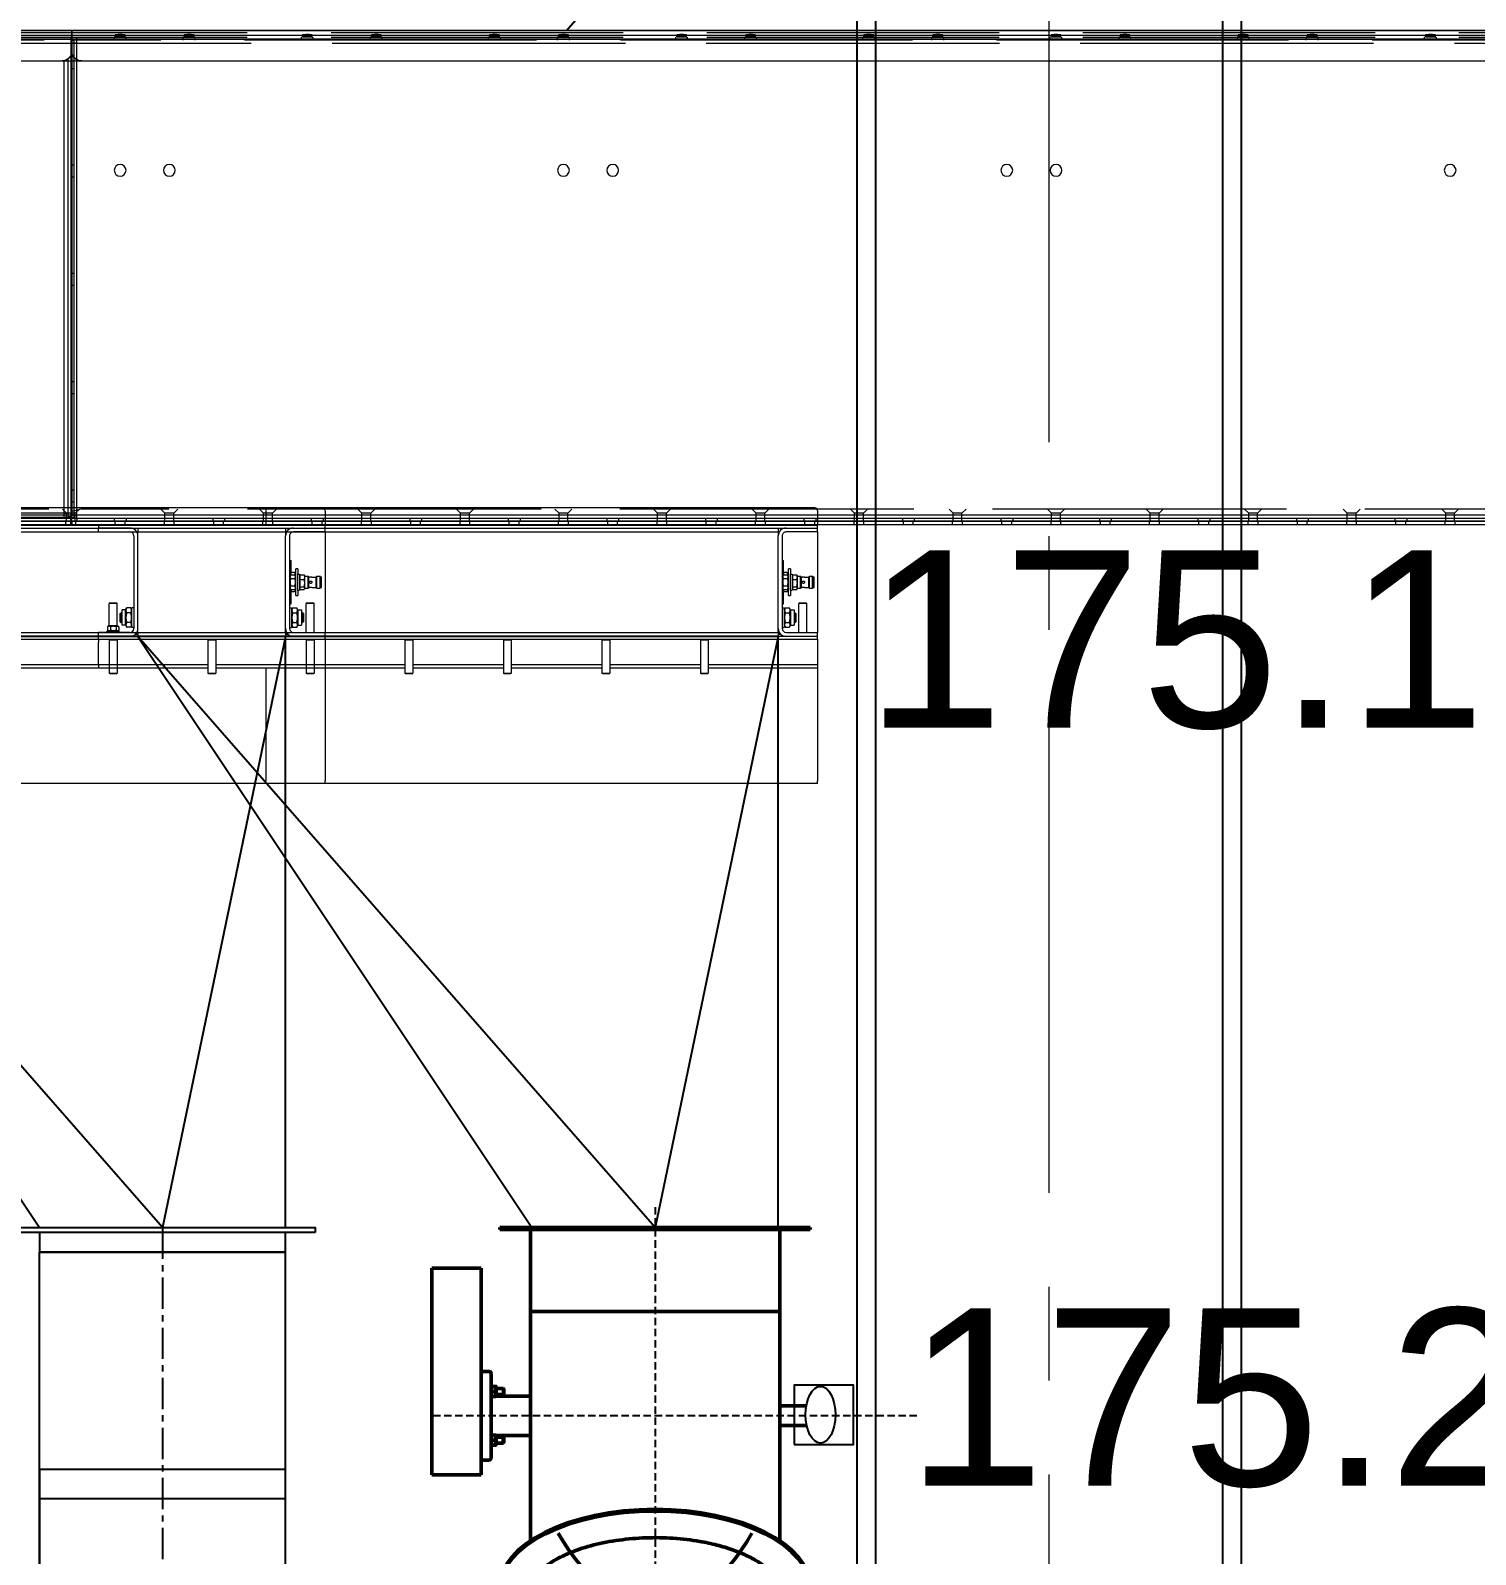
# Model space of a CAD drawing. Header units: millimetres. Extents: x 3220 to 226993, y 817 to 176024.
# Drawn here: x 78589 to 80056, y 41896 to 43443 of the extents above; entities that cross this region are included whole.
import ezdxf

# ---------------------------------------------------------------- set-up
doc = ezdxf.new("R2010")
doc.units = ezdxf.units.MM
for name, pattern in [('AXES', [50.8, 31.75, -6.35, 6.35, -6.35]), ('DASHED', [15, 7, -8]), ('GESTRICHELT2', [0.375, 0.25, -0.125])]:
    doc.linetypes.add(name, pattern=pattern)
for name, color, linetype, lineweight in [('Axe', 1, 'AXES', 9), ('Mittellinie (ISO)', 7, 'Continuous', 25), ('Mittelpunktmarkierung (ISO)', 7, 'Continuous', 25), ('Sichtbar (ISO)', 7, 'Continuous', 50)]:
    doc.layers.add(name, color=color, linetype=linetype, lineweight=lineweight)
doc.layers.add('Repère', color=76, linetype='Continuous')
for name, color, linetype, lineweight, true_color in [('Sichtbare Kanten(DIN)', 7, 'Continuous', 50, 0x3f3f3f), ('Sichtbare tangentiale Kanten(DIN)', 7, 'Continuous', 50, 0x3f3f3f), ('Verdeckte Kanten(DIN)', 7, 'DASHED', 35, 0x3f3f3f), ('Verdeckte tangentiale Kanten(DIN)', 7, 'DASHED', 35, 0x3f3f3f)]:
    doc.layers.add(name, color=color, linetype=linetype, lineweight=lineweight, true_color=true_color)
doc.styles.get("Standard").update_dxf_attribs({"font": 'arial.ttf'})

# ---------------------------------------------------------------- blocks, each defined once
blk = doc.blocks.new('section 9-7')
for points in [[(3195, 26000), (3195, 21020), (2805, 21020), (2805, 26000)], [(2824, 21020), (2824, 26000), (3176, 26000), (3176, 21020)]]:
    blk.add_lwpolyline(points, close=True)
at = {"layer": 'Axe', "ltscale": 15}
blk.add_line((3000, -500), (3000, 32505.5), dxfattribs=at)
blk = doc.blocks.new('TKF 300 2000 F')
at = {"layer": 'Sichtbare Kanten(DIN)', "color": 5, "lineweight": 0}
for p, q in [((-1, 502), (-1999, 502)), ((-11, 471.1), (-1989, 471.1)), ((-1989, 470.9), (-11, 470.9)), ((0, 7), (-2000, 7)), ((-2000, 4), (0, 4)), ((0, 4), (-2000, 4)), ((-2000, 0), (0, 0))]:
    blk.add_line(p, q, dxfattribs=at)
for centre in [(-1900, 360), (-1450, 360), (-1000, 360), (-550, 360)]:
    blk.add_circle(centre, 6, dxfattribs=at)
for centre in [(-1760, 497.6), (-1570, 497.6), (-1380, 497.6), (-1190, 497.6), (-1000, 497.6), (-810, 497.6), (-620, 497.6)]:
    blk.add_ellipse(centre, major_axis=(-5, 0), ratio=0.026186, dxfattribs=at)
at = {"layer": 'Sichtbare tangentiale Kanten(DIN)', "color": 5, "lineweight": 0}
for p, q in [((-1999, 502), (-1, 502)), ((-1999, 497), (-1, 497)), ((-1999, 493.3), (-1, 493.3)), ((-1994, 10), (-6, 10))]:
    blk.add_line(p, q, dxfattribs=at)
at = {"layer": 'Verdeckte Kanten(DIN)', "color": 5, "lineweight": 0, "ltscale": 25.437323}
for p, q in [((-1, 500), (-1999, 500)), ((-1999, 492), (-1, 492))]:
    blk.add_line(p, q, dxfattribs=at)
at = {"layer": 'Verdeckte Kanten(DIN)', "color": 5, "lineweight": 0, "ltscale": 0.38097}
for p, q in [((-1765, 495.6), (-1765, 497.6)), ((-1755, 495.6), (-1755, 497.6)), ((-1575, 495.6), (-1575, 497.6)), ((-1565, 495.6), (-1565, 497.6)), ((-1385, 495.6), (-1385, 497.6)), ((-1375, 495.6), (-1375, 497.6)), ((-1195, 495.6), (-1195, 497.6)), ((-1185, 495.6), (-1185, 497.6)), ((-1005, 495.6), (-1005, 497.6)), ((-995, 495.6), (-995, 497.6)), ((-815, 495.6), (-815, 497.6)), ((-805, 495.6), (-805, 497.6)), ((-625, 495.6), (-625, 497.6)), ((-615, 495.6), (-615, 497.6))]:
    blk.add_line(p, q, dxfattribs=at)
at = {"layer": 'Verdeckte Kanten(DIN)', "color": 5, "lineweight": 0, "ltscale": 0.571309}
for p, q in [((-1766, 492), (-1766, 495)), ((-1754, 492), (-1754, 495)), ((-1576, 492), (-1576, 495)), ((-1564, 492), (-1564, 495)), ((-1386, 492), (-1386, 495)), ((-1374, 492), (-1374, 495)), ((-1196, 492), (-1196, 495)), ((-1184, 492), (-1184, 495)), ((-1006, 492), (-1006, 495)), ((-994, 492), (-994, 495)), ((-816, 492), (-816, 495)), ((-804, 492), (-804, 495)), ((-626, 492), (-626, 495)), ((-614, 492), (-614, 495)), ((-1856, 7), (-1856, 4)), ((-1844, 7), (-1844, 4)), ((-1756, 7), (-1756, 4)), ((-1744, 7), (-1744, 4)), ((-1656, 7), (-1656, 4)), ((-1644, 7), (-1644, 4)), ((-1556, 7), (-1556, 4)), ((-1544, 7), (-1544, 4)), ((-1456, 7), (-1456, 4)), ((-1444, 7), (-1444, 4)), ((-1356, 7), (-1356, 4)), ((-1344, 7), (-1344, 4)), ((-1256, 7), (-1256, 4)), ((-1244, 7), (-1244, 4)), ((-1156, 7), (-1156, 4)), ((-1144, 7), (-1144, 4)), ((-1056, 7), (-1056, 4)), ((-1044, 7), (-1044, 4)), ((-956, 7), (-956, 4)), ((-944, 7), (-944, 4)), ((-856, 7), (-856, 4)), ((-844, 7), (-844, 4)), ((-756, 7), (-756, 4)), ((-744, 7), (-744, 4)), ((-656, 7), (-656, 4)), ((-644, 7), (-644, 4)), ((-556, 7), (-556, 4)), ((-544, 7), (-544, 4))]:
    blk.add_line(p, q, dxfattribs=at)
at = {"layer": 'Verdeckte Kanten(DIN)', "color": 5, "lineweight": 0, "ltscale": 25.208158}
blk.add_line((-1990, 16), (-10, 16), dxfattribs=at)
at = {"layer": 'Verdeckte Kanten(DIN)', "color": 5, "lineweight": 0, "ltscale": 1.104296}
for p, q in [((-1904.5, 11.9), (-1908.6, 16)), ((-1895.5, 11.9), (-1891.4, 16)), ((-1704.5, 11.9), (-1708.6, 16)), ((-1695.5, 11.9), (-1691.4, 16)), ((-1504.5, 11.9), (-1508.6, 16)), ((-1495.5, 11.9), (-1491.4, 16)), ((-1304.5, 11.9), (-1308.6, 16)), ((-1295.5, 11.9), (-1291.4, 16)), ((-1104.5, 11.9), (-1108.6, 16)), ((-1095.5, 11.9), (-1091.4, 16)), ((-904.5, 11.9), (-908.6, 16)), ((-895.5, 11.9), (-891.4, 16)), ((-704.5, 11.9), (-708.6, 16)), ((-695.5, 11.9), (-691.4, 16)), ((-504.5, 11.9), (-508.6, 16)), ((-495.5, 11.9), (-491.4, 16))]:
    blk.add_line(p, q, dxfattribs=at)
at = {"layer": 'Verdeckte Kanten(DIN)', "color": 5, "lineweight": 0, "ltscale": 0.761779}
for p, q in [((-1905, 0), (-1905, 4)), ((-1895, 0), (-1895, 4)), ((-1855, 0), (-1855, 4)), ((-1845, 0), (-1845, 4)), ((-1755, 0), (-1755, 4)), ((-1745, 0), (-1745, 4)), ((-1705, 0), (-1705, 4)), ((-1695, 0), (-1695, 4)), ((-1655, 0), (-1655, 4)), ((-1645, 0), (-1645, 4)), ((-1555, 0), (-1555, 4)), ((-1545, 0), (-1545, 4)), ((-1505, 0), (-1505, 4)), ((-1495, 0), (-1495, 4)), ((-1455, 0), (-1455, 4)), ((-1445, 0), (-1445, 4)), ((-1355, 0), (-1355, 4)), ((-1345, 0), (-1345, 4)), ((-1305, 0), (-1305, 4)), ((-1295, 0), (-1295, 4)), ((-1255, 0), (-1255, 4)), ((-1245, 0), (-1245, 4)), ((-1155, 0), (-1155, 4)), ((-1145, 0), (-1145, 4)), ((-1105, 0), (-1105, 4)), ((-1095, 0), (-1095, 4)), ((-1055, 0), (-1055, 4)), ((-1045, 0), (-1045, 4)), ((-955, 0), (-955, 4)), ((-945, 0), (-945, 4)), ((-905, 0), (-905, 4)), ((-895, 0), (-895, 4)), ((-855, 0), (-855, 4)), ((-845, 0), (-845, 4)), ((-755, 0), (-755, 4)), ((-745, 0), (-745, 4)), ((-705, 0), (-705, 4)), ((-695, 0), (-695, 4)), ((-655, 0), (-655, 4)), ((-645, 0), (-645, 4)), ((-555, 0), (-555, 4)), ((-545, 0), (-545, 4)), ((-505, 0), (-505, 4)), ((-495, 0), (-495, 4))]:
    blk.add_line(p, q, dxfattribs=at)
at = {"layer": 'Verdeckte Kanten(DIN)', "color": 5, "lineweight": 0, "ltscale": 2.692601}
for p, q in [((-1904.5, 11.9), (-1895.5, 11.9)), ((-1704.5, 11.9), (-1695.5, 11.9)), ((-1504.5, 11.9), (-1495.5, 11.9)), ((-1304.5, 11.9), (-1295.5, 11.9)), ((-1104.5, 11.9), (-1095.5, 11.9)), ((-904.5, 11.9), (-895.5, 11.9)), ((-704.5, 11.9), (-695.5, 11.9)), ((-504.5, 11.9), (-495.5, 11.9))]:
    blk.add_line(p, q, dxfattribs=at)
at = {"layer": 'Verdeckte Kanten(DIN)', "color": 5, "lineweight": 0, "ltscale": 1.50461}
for p, q in [((-1904.5, 4), (-1904.5, 11.9)), ((-1895.5, 4), (-1895.5, 11.9)), ((-1704.5, 4), (-1704.5, 11.9)), ((-1695.5, 4), (-1695.5, 11.9)), ((-1504.5, 4), (-1504.5, 11.9)), ((-1495.5, 4), (-1495.5, 11.9)), ((-1304.5, 4), (-1304.5, 11.9)), ((-1295.5, 4), (-1295.5, 11.9)), ((-1104.5, 4), (-1104.5, 11.9)), ((-1095.5, 4), (-1095.5, 11.9)), ((-904.5, 4), (-904.5, 11.9)), ((-895.5, 4), (-895.5, 11.9)), ((-704.5, 4), (-704.5, 11.9)), ((-695.5, 4), (-695.5, 11.9)), ((-504.5, 4), (-504.5, 11.9)), ((-495.5, 4), (-495.5, 11.9))]:
    blk.add_line(p, q, dxfattribs=at)
at = {"layer": 'Verdeckte Kanten(DIN)', "color": 5, "lineweight": 0, "ltscale": 5.984706}
for centre in [(-1760, 495.6), (-1570, 495.6), (-1380, 495.6), (-1190, 495.6), (-1000, 495.6), (-810, 495.6), (-620, 495.6)]:
    blk.add_ellipse(centre, major_axis=(5, 0), ratio=0.026186, dxfattribs=at)
at = {"layer": 'Verdeckte tangentiale Kanten(DIN)', "color": 5, "lineweight": 0, "ltscale": 25.437323}
for p, q in [((-1, 500), (-1999, 500)), ((-1, 495), (-1999, 495)), ((-1, 493.2), (-1999, 493.2))]:
    blk.add_line(p, q, dxfattribs=at)
at = {"layer": 'Verdeckte tangentiale Kanten(DIN)', "color": 5, "lineweight": 0, "ltscale": 25.310009}
blk.add_line((-6, 489), (-1994, 489), dxfattribs=at)
blk = doc.blocks.new('175')
blk.add_blockref('TKF 300 2000 F', (-1022, -502))
blk = doc.blocks.new('300x650 for TKF 300 R')
at = {"layer": 'Sichtbare Kanten(DIN)', "color": 6, "lineweight": 0}
for p, q in [((-365, 146.5), (195, 146.5)), ((-365, 146.5), (-365, 143.5)), ((-365, 29), (-365, 143.5)), ((195, 146.5), (195, 143.5)), ((195, 29), (195, 143.5)), ((-253.2, 35.2), (-254, 34.5)), ((-246, 34.5), (-254, 34.5)), ((-254, 1), (-254, 34.5)), ((-253.2, 35.2), (-246.8, 35.2)), ((-246.8, 35.2), (-246, 34.5)), ((-246, 1), (-246, 34.5)), ((-153.2, 35.2), (-154, 34.5)), ((-146, 34.5), (-154, 34.5)), ((-154, 1), (-154, 34.5)), ((-153.2, 35.2), (-146.8, 35.2)), ((-146.8, 35.2), (-146, 34.5)), ((-146, 1), (-146, 34.5)), ((-53.2, 35.2), (-54, 34.5)), ((-46, 34.5), (-54, 34.5)), ((-54, 1), (-54, 34.5)), ((-53.2, 35.2), (-46.8, 35.2)), ((-46.8, 35.2), (-46, 34.5)), ((-46, 1), (-46, 34.5)), ((46.8, 35.2), (46, 34.5)), ((54, 34.5), (46, 34.5)), ((46, 1), (46, 34.5)), ((46.8, 35.2), (53.2, 35.2)), ((53.2, 35.2), (54, 34.5)), ((54, 1), (54, 34.5)), ((146.8, 35.2), (146, 34.5)), ((154, 34.5), (146, 34.5)), ((146, 1), (146, 34.5)), ((146.8, 35.2), (153.2, 35.2)), ((153.2, 35.2), (154, 34.5)), ((154, 1), (154, 34.5)), ((246.8, 35.2), (246, 34.5)), ((254, 34.5), (246, 34.5)), ((246, 1), (246, 34.5)), ((246.8, 35.2), (253.2, 35.2)), ((253.2, 35.2), (254, 34.5)), ((254, 1), (254, 34.5)), ((-365, 26), (-365, 29)), ((-254, 29), (-365, 29)), ((-365, 3), (-365, 26)), ((-365, 26), (-254, 26)), ((-154, 29), (-246, 29)), ((-246, 26), (-154, 26)), ((-54, 29), (-146, 29)), ((-146, 26), (-54, 26)), ((46, 29), (-46, 29)), ((-46, 26), (46, 26)), ((146, 29), (54, 29)), ((54, 26), (146, 26)), ((246, 29), (154, 29)), ((154, 26), (246, 26)), ((365, 29), (254, 29)), ((254, 26), (365, 26)), ((365, 26), (365, 29)), ((365, 26), (365, 3)), ((-365, 0), (-365, 3)), ((-365, 0), (-365, -3)), ((365, 0), (-365, 0)), ((-254, 1), (-246, 1)), ((-253.2, 0.2), (-254, 1)), ((-246.8, 0.2), (-253.2, 0.2)), ((-246.8, 0.2), (-246, 1)), ((-154, 1), (-146, 1)), ((-153.2, 0.2), (-154, 1)), ((-146.8, 0.2), (-153.2, 0.2)), ((-146.8, 0.2), (-146, 1)), ((-54, 1), (-46, 1)), ((-53.2, 0.2), (-54, 1)), ((-46.8, 0.2), (-53.2, 0.2)), ((-46.8, 0.2), (-46, 1)), ((46, 1), (54, 1)), ((46.8, 0.2), (46, 1)), ((53.2, 0.2), (46.8, 0.2)), ((53.2, 0.2), (54, 1)), ((146, 1), (154, 1)), ((146.8, 0.2), (146, 1)), ((153.2, 0.2), (146.8, 0.2)), ((153.2, 0.2), (154, 1)), ((246, 1), (254, 1)), ((246.8, 0.2), (246, 1)), ((253.2, 0.2), (246.8, 0.2)), ((253.2, 0.2), (254, 1)), ((365, 0), (365, 3)), ((365, 0), (365, -3)), ((-365, -3), (-365, -7)), ((-365, -3), (365, -3)), ((-360, -7), (-365, -7)), ((-365, -109), (-365, -7)), ((-360, -3), (-333, -3)), ((-333, -7), (-360, -7)), ((-354, -7), (-354, -36.5)), ((-346, -7), (-346, -36.5)), ((-341, -29.8), (-341, -14.2)), ((-337.5, -14.2), (-341, -14.2)), ((-337.5, -14.2), (-336.3, -12.2)), ((-337.5, -29.8), (-337.5, -14.2)), ((-332.2, -12.2), (-336.3, -12.2)), ((-331, -14.2), (-332.2, -12.2)), ((-331, -32), (-331, -12)), ((-329, -12), (-331, -12)), ((-329, -105), (-329, -11)), ((-327.7, -5), (-325, -5)), ((-325, -7), (-325, -3)), ((325, -3), (-325, -3)), ((325, -7), (-325, -7)), ((-325, -7), (-325, -11)), ((-325, -11), (-325, -105)), ((325, -7), (325, -3)), ((325, -5), (327.7, -5)), ((325, -7), (325, -11)), ((325, -11), (325, -105)), ((329, -105), (329, -11)), ((329, -12), (331, -12)), ((331, -12), (331, -32)), ((331, -14.2), (332.2, -12.2)), ((332.2, -12.2), (336.3, -12.2)), ((360, -3), (333, -3)), ((333, -7), (360, -7)), ((337.5, -14.2), (336.3, -12.2)), ((337.5, -14.2), (337.5, -29.8)), ((337.5, -14.2), (341, -14.2)), ((341, -14.2), (341, -29.8)), ((344, -7), (344, -8.6)), ((356, -8.6), (344, -8.6)), ((345.6, -8.6), (344.2, -9.4)), ((344.2, -12.8), (344.2, -9.4)), ((345.6, -13.6), (344.2, -12.8)), ((345.6, -13.6), (354.4, -13.6)), ((346, -13.6), (346, -36.5)), ((347.1, -12.8), (347.1, -9.4)), ((352.9, -12.8), (352.9, -9.4)), ((354, -13.6), (354, -36.5)), ((354.4, -8.6), (355.8, -9.4)), ((354.4, -13.6), (355.8, -12.8)), ((355.8, -12.8), (355.8, -9.4)), ((356, -7), (356, -8.6)), ((360, -7), (365, -7)), ((365, -3), (365, -7)), ((-343, -17.9), (-342.1, -17)), ((-343, -26.1), (-343, -17.9)), ((-343, -26.1), (-342.1, -27)), ((-342.1, -17), (-342.1, -27)), ((-341, -17), (-342.1, -17)), ((-341, -27), (-342.1, -27)), ((-337.5, -29.8), (-341, -29.8)), ((-337.5, -29.8), (-336.3, -31.8)), ((-332.2, -17.1), (-336.3, -17.1)), ((-332.2, -26.9), (-336.3, -26.9)), ((-331, -29.8), (-332.2, -31.8)), ((331, -29.8), (332.2, -31.8)), ((332.2, -17.1), (336.3, -17.1)), ((332.2, -26.9), (336.3, -26.9)), ((337.5, -29.8), (336.3, -31.8)), ((337.5, -29.8), (341, -29.8)), ((341, -17), (342.1, -17)), ((341, -27), (342.1, -27)), ((342.1, -27), (342.1, -17)), ((343, -17.9), (342.1, -17)), ((343, -26.1), (342.1, -27)), ((343, -17.9), (343, -26.1)), ((-354, -36.5), (-346, -36.5)), ((-353.2, -37.2), (-354, -36.5)), ((-346.8, -37.2), (-353.2, -37.2)), ((-346.8, -37.2), (-346, -36.5)), ((-337.5, -49.5), (-337.5, -44.5)), ((-335.5, -44.5), (-337.5, -44.5)), ((-332.2, -31.8), (-336.3, -31.8)), ((-335.5, -44.5), (-335.5, -49.5)), ((-329, -32), (-331, -32)), ((-330.5, -36), (-330.5, -50.5)), ((-329, -36), (-330.5, -36)), ((329, -32), (331, -32)), ((332.2, -31.8), (336.3, -31.8)), ((346, -36.5), (354, -36.5)), ((346.8, -37.2), (346, -36.5)), ((353.2, -37.2), (346.8, -37.2)), ((353.2, -37.2), (354, -36.5)), ((-361.5, -52.7), (-361.5, -63.3)), ((-360.5, -52.7), (-361.5, -52.7)), ((-360.5, -52.6), (-359.9, -52)), ((-360.5, -52.6), (-360.5, -63.4)), ((-359.9, -52), (-359.9, -64)), ((-356.6, -52), (-359.9, -52)), ((-356.6, -52), (-356.6, -64)), ((-356, -52.6), (-356.6, -52)), ((-356, -52.6), (-356, -63.4)), ((-351.7, -52.7), (-356, -52.7)), ((-348.5, -52.7), (-349.2, -52.7)), ((-348.5, -52.7), (-347.7, -52)), ((-348.5, -52.7), (-348.5, -63.2)), ((-347.7, -52), (-347.7, -64)), ((-344.4, -52), (-347.7, -52)), ((-344.4, -51.5), (-344.1, -51)), ((-344.4, -51.5), (-344.4, -52)), ((-344.4, -52), (-344.4, -57.1)), ((-344.4, -57.1), (-344.4, -63.1)), ((-339.7, -50.6), (-343.8, -50.6)), ((-339.7, -53.4), (-343.8, -53.4)), ((-339.7, -60.8), (-343.8, -60.8)), ((-339.7, -50.6), (-339.7, -53.4)), ((-339.1, -52), (-339.7, -52)), ((-339.7, -52.3), (-339.1, -52.3)), ((-339.7, -53.4), (-339.7, -60.8)), ((-339.7, -60.8), (-339.7, -65.4)), ((-339.1, -66), (-339.1, -50)), ((-337.5, -50), (-339.1, -50)), ((-337.5, -49.5), (-337.5, -66.5)), ((-335.5, -49.5), (-335.5, -66.5)), ((-335.5, -52.3), (-334.4, -50.5)), ((-335.3, -52), (-335.5, -52)), ((-334.5, -49.5), (-334.1, -48.2)), ((-334.5, -50.6), (-334.5, -49.5)), ((-330.1, -50.5), (-334.4, -50.5)), ((-330.1, -54.2), (-334.4, -54.2)), ((-330.1, -61.8), (-334.4, -61.8)), ((-334.1, -48.2), (-330.9, -48.2)), ((-330.5, -49.5), (-330.9, -48.2)), ((-329, -52.3), (-330.1, -50.5)), ((-360.5, -63.3), (-361.5, -63.3)), ((-360.5, -63.4), (-359.9, -64)), ((-356.6, -64), (-359.9, -64)), ((-356, -63.4), (-356.6, -64)), ((-351.7, -63.2), (-356, -63.2)), ((-348.5, -63.2), (-349.2, -63.2)), ((-348.5, -63.2), (-347.7, -64)), ((-344.4, -64), (-347.7, -64)), ((-344.4, -63.1), (-344.4, -64.5)), ((-344.4, -64.5), (-344.1, -65)), ((-339.7, -65.4), (-343.8, -65.4)), ((-339.7, -63.7), (-339.1, -63.7)), ((-339.1, -64), (-339.7, -64)), ((-337.5, -66), (-339.1, -66)), ((-337.5, -71.5), (-337.5, -66.5)), ((-337.5, -71.5), (-335.5, -71.5)), ((-335.5, -63.6), (-334.4, -65.5)), ((-335.3, -64), (-335.5, -64)), ((-335.5, -66.5), (-335.5, -71.5)), ((-334.5, -66.5), (-334.5, -65.4)), ((-334.5, -66.5), (-334.1, -67.8)), ((-330.1, -65.5), (-334.4, -65.5)), ((-334.1, -67.8), (-330.9, -67.8)), ((-330.5, -66.5), (-330.9, -67.8)), ((-330.5, -65.5), (-330.5, -80)), ((-329, -63.6), (-330.1, -65.5)), ((-329, -80), (-330.5, -80)), ((-325, -109), (-325, -105)), ((325, -105), (325, -109)), ((-365, -109), (-360, -109)), ((-365, -109), (-365, -113)), ((-360, -113), (-365, -113)), ((-365, -113), (-365, -116)), ((-360, -116), (-365, -116)), ((-365, -130.5), (-365, -116)), ((-360, -109), (-333, -109)), ((-333, -113), (-360, -113)), ((360, -116), (-360, -116)), ((-325, -113), (-333, -113)), ((-325, -113), (-325, -109)), ((325, -109), (-325, -109)), ((325, -113), (-325, -113)), ((195, -130.5), (195, -116)), ((325, -113), (325, -109)), ((333, -113), (325, -113)), ((360, -109), (333, -109)), ((333, -113), (360, -113)), ((365, -109), (360, -109)), ((360, -113), (365, -113)), ((365, -116), (360, -116)), ((365, -109), (365, -113)), ((365, -116), (365, -113)), ((-362, -133.5), (192, -133.5))]:
    blk.add_line(p, q, dxfattribs=at)
for centre, radius, start, end in [((-333, -11), 8, 0, 90), ((-333, -11), 4, 0, 90), ((333, -11), 8, 90, 180), ((333, -11), 4, 90, 180), ((-333, -105), 8, 270, 0), ((-333, -105), 4, 270, 0), ((333, -105), 8, 180, 270), ((333, -105), 4, 180, 270), ((-362, -130.5), 3, 180, 270), ((192, -130.5), 3, 270, 0)]:
    blk.add_arc(centre, radius, start, end, dxfattribs=at)
for points, weights in [([(-336.3, -12.2), (-337.8, -14.6), (-336.3, -17.1)], [1, 1.15470053838, 1]), ([(-332.2, -17.1), (-330.7, -14.6), (-332.2, -12.2)], [1, 1.15470053838, 1]), ([(332.2, -12.2), (330.7, -14.6), (332.2, -17.1)], [1, 1.15470053838, 1]), ([(336.3, -17.1), (337.8, -14.6), (336.3, -12.2)], [1, 1.15470053838, 1]), ([(347.1, -9.4), (345.7, -8.6), (344.2, -9.4)], [1, 1.15470053838, 1]), ([(344.2, -12.8), (345.7, -13.6), (347.1, -12.8)], [1, 1.15470053838, 1]), ([(352.9, -9.4), (350, -8.6), (347.1, -9.4)], [1, 1.15470053838, 1]), ([(347.1, -12.8), (350, -13.6), (352.9, -12.8)], [1, 1.15470053838, 1]), ([(355.8, -9.4), (354.3, -8.6), (352.9, -9.4)], [1, 1.15470053838, 1]), ([(352.9, -12.8), (354.3, -13.6), (355.8, -12.8)], [1, 1.15470053838, 1]), ([(-336.3, -17.1), (-337.8, -22), (-336.3, -26.9)], [1, 1.15470053838, 1]), ([(-336.3, -26.9), (-337.8, -29.4), (-336.3, -31.8)], [1, 1.15470053838, 1]), ([(-332.2, -26.9), (-330.7, -22), (-332.2, -17.1)], [1, 1.15470053838, 1]), ([(-332.2, -31.8), (-330.7, -29.4), (-332.2, -26.9)], [1, 1.15470053838, 1]), ([(332.2, -17.1), (330.7, -22), (332.2, -26.9)], [1, 1.15470053838, 1]), ([(332.2, -26.9), (330.7, -29.4), (332.2, -31.8)], [1, 1.15470053838, 1]), ([(336.3, -26.9), (337.8, -22), (336.3, -17.1)], [1, 1.15470053838, 1]), ([(336.3, -31.8), (337.8, -29.4), (336.3, -26.9)], [1, 1.15470053838, 1]), ([(-343.8, -50.6), (-344.4, -51.3), (-344.4, -52)], [1, 1.0379548493, 1]), ([(-344.4, -52), (-344.4, -52.6), (-343.8, -53.4)], [1, 1.0379548493, 1]), ([(-343.8, -53.4), (-344.4, -55.4), (-344.4, -57.1)], [1, 1.0379548493, 1]), ([(-344.4, -57.1), (-344.4, -58.8), (-343.8, -60.8)], [1, 1.0379548493, 1]), ([(-343.8, -60.8), (-344.4, -62), (-344.4, -63.1)], [1, 1.0379548493, 1]), ([(-334.4, -50.5), (-335.5, -52.4), (-334.4, -54.2)], [1, 1.15470053838, 1]), ([(-334.4, -54.2), (-335.5, -58), (-334.4, -61.8)], [1, 1.15470053838, 1]), ([(-334.4, -61.8), (-335.5, -63.6), (-334.4, -65.5)], [1, 1.15470053838, 1]), ([(-334.5, -50.6), (-334.5, -49.5), (-334.1, -48.2)], [1.00080034477, 1.0457013097, 1.01550081983]), ([(-330.9, -48.2), (-330.5, -49.4), (-330.5, -50.5)], [1.01550081983, 1.04411788199, 1.00530225668]), ([(-330.1, -54.2), (-329, -52.4), (-330.1, -50.5)], [1, 1.15470053838, 1]), ([(-330.1, -61.8), (-329, -58), (-330.1, -54.2)], [1, 1.15470053838, 1]), ([(-330.1, -65.5), (-329, -63.6), (-330.1, -61.8)], [1, 1.15470053838, 1]), ([(-344.4, -63.1), (-344.4, -64.2), (-343.8, -65.4)], [1, 1.0379548493, 1]), ([(-343.8, -65.4), (-344, -65.2), (-344.1, -65)], [1, 1.01070966259, 1.0153754665]), ([(-334.1, -67.8), (-334.5, -66.5), (-334.5, -65.4)], [1.01550081983, 1.0457013097, 1.00080034477]), ([(-330.5, -65.5), (-330.5, -66.6), (-330.9, -67.8)], [1.00530225668, 1.04411788199, 1.01550081983])]:
    blk.add_rational_spline(points, weights, degree=2, dxfattribs=at)
for points, knots in [([(-349.2, -52.7), (-349.2, -52.7), (-349.3, -52.8), (-349.4, -52.8), (-349.5, -52.8), (-349.7, -52.8), (-349.9, -52.9), (-350.2, -52.9), (-350.3, -52.9), (-350.5, -52.9), (-350.7, -52.9), (-350.8, -52.9), (-351.1, -52.9), (-351.3, -52.8), (-351.5, -52.8), (-351.6, -52.8), (-351.7, -52.8), (-351.7, -52.7), (-351.7, -52.7)], [5.673838, 5.673838, 5.673838, 5.673838, 6.14663, 6.14663, 6.619423, 6.619423, 7.09227, 7.09227, 7.565117, 7.565117, 7.565117, 8.037964, 8.037964, 8.510811, 8.510811, 8.983603, 8.983603, 9.456396, 9.456396, 9.456396, 9.456396]), ([(-351.7, -58), (-351.7, -57.8), (-351.7, -57.7), (-351.6, -57.4), (-351.5, -57.2), (-351.3, -57), (-351.1, -56.9), (-350.8, -56.8), (-350.7, -56.7), (-350.3, -56.7), (-350.2, -56.8), (-349.9, -56.9), (-349.7, -57), (-349.5, -57.2), (-349.4, -57.4), (-349.3, -57.7), (-349.2, -57.8), (-349.2, -58)], [1.891279, 1.891279, 1.891279, 1.891279, 2.364072, 2.364072, 2.836865, 2.836865, 3.309712, 3.309712, 3.782558, 3.782558, 4.255405, 4.255405, 4.728252, 4.728252, 5.201045, 5.201045, 5.673838, 5.673838, 5.673838, 5.673838]), ([(-349.2, -58), (-349.2, -58.2), (-349.3, -58.3), (-349.4, -58.6), (-349.5, -58.8), (-349.7, -59), (-349.9, -59.1), (-350.2, -59.2), (-350.3, -59.2), (-350.5, -59.2), (-350.7, -59.2), (-350.8, -59.2), (-351.1, -59.1), (-351.3, -59), (-351.5, -58.8), (-351.6, -58.6), (-351.7, -58.3), (-351.7, -58.2), (-351.7, -58)], [5.673838, 5.673838, 5.673838, 5.673838, 6.14663, 6.14663, 6.619423, 6.619423, 7.09227, 7.09227, 7.565117, 7.565117, 7.565117, 8.037964, 8.037964, 8.510811, 8.510811, 8.983603, 8.983603, 9.456396, 9.456396, 9.456396, 9.456396]), ([(-351.7, -63.2), (-351.7, -63.2), (-351.7, -63.2), (-351.6, -63.2), (-351.5, -63.2), (-351.3, -63.2), (-351.1, -63.1), (-350.8, -63.1), (-350.7, -63.1), (-350.3, -63.1), (-350.2, -63.1), (-349.9, -63.1), (-349.7, -63.2), (-349.5, -63.2), (-349.4, -63.2), (-349.3, -63.2), (-349.2, -63.2), (-349.2, -63.2)], [1.891279, 1.891279, 1.891279, 1.891279, 2.364072, 2.364072, 2.836865, 2.836865, 3.309712, 3.309712, 3.782558, 3.782558, 4.255405, 4.255405, 4.728252, 4.728252, 5.201045, 5.201045, 5.673838, 5.673838, 5.673838, 5.673838])]:
    blk.add_open_spline(points, degree=3, knots=knots, dxfattribs=at)
blk = doc.blocks.new('126.1')
at = {"lineweight": 0, "rotation": 180}
blk.add_blockref('300x650 for TKF 300 R', (0, -116), dxfattribs=at)
blk = doc.blocks.new('154.1 L')
blk.add_blockref('126.1', (367.2, -4.8, 0))
blk = doc.blocks.new('175.1 L')
blk.add_blockref('154.1 L', (-2.2, 4.8, 0))
blk = doc.blocks.new('116.1 L')
at = {"color": 5}
blk.add_lwpolyline([(141.3, -220), (201.3, -220), (201.3, -160), (141.3, -160)], close=True, dxfattribs=at)
blk.add_ellipse((167.9, -190), major_axis=(0, 28.8), ratio=0.528114, dxfattribs=at)
at = {"layer": 'Mittellinie (ISO)', "color": 3, "linetype": 'GESTRICHELT2', "ltscale": 30}
blk.add_line((265.8, -191), (-226.5, -191), dxfattribs=at)
at = {"layer": 'Mittelpunktmarkierung (ISO)', "color": 3, "linetype": 'GESTRICHELT2', "ltscale": 30}
for p, q in [((0, 20.9), (0, -445.2)), ((160, -366.5), (-160, -366.5))]:
    blk.add_line(p, q, dxfattribs=at)
at = {"layer": 'Sichtbar (ISO)', "color": 0, "linetype": 'Continuous', "ltscale": 30}
for p, q in [((-157.5, 0), (157.5, 0)), ((-157.5, 0), (-157.5, -2)), ((157.5, 0), (157.5, -2)), ((157.5, -2), (-157.5, -2)), ((-126.5, -85), (-126.5, -2)), ((126.5, -2), (126.5, -85)), ((-176.5, -41), (-226.5, -41)), ((-226.5, -45), (-226.5, -251)), ((-176.5, -41), (-176.5, -45)), ((-176.5, -251), (-176.5, -45)), ((-126.5, -85), (0, -85)), ((-126.5, -317.8), (-126.5, -85)), ((0, -85), (126.5, -85)), ((126.5, -317.8), (126.5, -85)), ((-174.5, -146), (-168.5, -146)), ((-166.5, -148), (-166.5, -234)), ((-166.5, -161.8), (-166.2, -161.3)), ((-162.1, -161.2), (-165.7, -161.2)), ((-162.1, -161.3), (-165.7, -161.3)), ((-162.1, -166.3), (-165.7, -166.3)), ((-161.3, -161.8), (-161.6, -161.3)), ((-161.3, -170.7), (-161.3, -161.8)), ((-161.3, -163.3), (-154, -163.3)), ((-161.3, -169.3), (-154, -169.3)), ((-154, -169.3), (-154, -163.3)), ((-153.5, -163.8), (-154, -163.3)), ((-153.5, -168.8), (-154, -169.3)), ((-153.5, -163.8), (-153.5, -168.8)), ((-166.5, -170.7), (-166.2, -171.3)), ((-166.5, -171), (-166.3, -171)), ((-162.1, -171.3), (-165.7, -171.3)), ((-161.3, -170.7), (-161.6, -171.3)), ((-161.5, -171), (-126.5, -171)), ((-166.5, -211.3), (-166.2, -210.7)), ((-166.5, -211), (-166.3, -211)), ((-162.1, -210.7), (-165.7, -210.7)), ((-162.1, -215.7), (-165.7, -215.7)), ((-161.3, -211.3), (-161.6, -210.7)), ((-161.5, -211), (-126.5, -211)), ((-161.3, -220.2), (-161.3, -211.3)), ((-161.3, -212.7), (-154.3, -212.7)), ((-154.3, -218.7), (-154.3, -212.7)), ((-153.8, -213.2), (-154.3, -212.7)), ((-154.3, -212.7), (-154, -212.7)), ((-154, -213), (-154, -212.7)), ((-153.5, -213.2), (-154, -212.7)), ((-153.8, -213.2), (-153.8, -218.2)), ((-153.5, -213.2), (-153.5, -218.2)), ((-166.5, -220.2), (-166.2, -220.7)), ((-162.1, -220.7), (-165.7, -220.7)), ((-162.1, -220.8), (-165.7, -220.8)), ((-161.3, -220.2), (-161.6, -220.7)), ((-161.3, -218.7), (-154.3, -218.7)), ((-153.8, -218.2), (-154.3, -218.7)), ((-154.3, -218.7), (-154, -218.7)), ((-153.5, -218.2), (-154, -218.7)), ((-154, -218.7), (-154, -218.5)), ((-174.5, -236), (-168.5, -236)), ((-226.5, -251), (-176.5, -251))]:
    blk.add_line(p, q, dxfattribs=at)
at = {"layer": 'Sichtbar (ISO)', "color": 1, "linetype": 'Continuous', "ltscale": 30}
for p, q in [((-226.5, -45), (-226.5, -41)), ((-157.5, -366.5), (-157.5, -364.7)), ((157.5, -366.5), (157.5, -364.7))]:
    blk.add_line(p, q, dxfattribs=at)
at = {"layer": 'Sichtbar (ISO)', "color": 5, "linetype": 'Continuous', "ltscale": 30}
for p, q in [((153.4, -181), (126.5, -181)), ((153.8, -201), (126.5, -201))]:
    blk.add_line(p, q, dxfattribs=at)
at = {"layer": 'Sichtbar (ISO)', "color": 0, "linetype": 'Continuous', "ltscale": 30}
for centre, start, end in [((-174.5, -148), 90, 180), ((-168.5, -148), 0, 90), ((-174.5, -234), 180, 270), ((-168.5, -234), 270, 0)]:
    blk.add_arc(centre, 2, start, end, dxfattribs=at)
for centre, major_axis, start_param, end_param in [((0, -364.7), (-157.5, 0), 3.141593, 6.283185), ((0, -85), (0, 299), 2.423505, 3.85968)]:
    blk.add_ellipse(centre, major_axis=major_axis, ratio=0.5, start_param=start_param, end_param=end_param, dxfattribs=at)
blk.add_ellipse((0, -366.5), major_axis=(157.5, 0), ratio=0.5, dxfattribs=at)
for points, weights in [([(-165.7, -161.2), (-166.6, -161.3), (-165.7, -161.3)], [1, 1.15470053838, 1]), ([(-165.7, -161.3), (-166.6, -163.8), (-165.7, -166.3)], [1, 1.15470053838, 1]), ([(-165.7, -166.3), (-166.6, -168.8), (-165.7, -171.3)], [1, 1.15470053838, 1]), ([(-162.1, -161.3), (-161.2, -161.3), (-162.1, -161.2)], [1, 1.15470053838, 1]), ([(-162.1, -166.3), (-161.2, -163.8), (-162.1, -161.3)], [1, 1.15470053838, 1]), ([(-162.1, -171.3), (-161.2, -168.8), (-162.1, -166.3)], [1, 1.15470053838, 1]), ([(-165.7, -171.3), (-166.2, -171.3), (-166.2, -171.3)], [1, 1.07645155705, 1.07733982729]), ([(-161.6, -171.3), (-161.6, -171.3), (-162.1, -171.3)], [1.07733982729, 1.07645155705, 1]), ([(-165.7, -210.7), (-166.6, -213.2), (-165.7, -215.7)], [1, 1.15470053838, 1]), ([(-166.2, -210.7), (-166.2, -210.7), (-165.7, -210.7)], [1.07734785991, 1.07691857703, 1]), ([(-165.7, -215.7), (-166.6, -218.2), (-165.7, -220.7)], [1, 1.15470053838, 1]), ([(-162.1, -215.7), (-161.2, -213.2), (-162.1, -210.7)], [1, 1.15470053838, 1]), ([(-162.1, -210.7), (-161.6, -210.7), (-161.6, -210.7)], [1, 1.07691857703, 1.07734785991]), ([(-162.1, -220.7), (-161.2, -218.2), (-162.1, -215.7)], [1, 1.15470053838, 1]), ([(-165.7, -220.7), (-166.6, -220.7), (-165.7, -220.8)], [1, 1.15470053838, 1]), ([(-162.1, -220.8), (-161.2, -220.7), (-162.1, -220.7)], [1, 1.15470053838, 1])]:
    blk.add_rational_spline(points, weights, degree=2, dxfattribs=at)
blk.add_open_spline([(126.5, -366.5), (126.5, -365.6), (126.4, -364.7), (126.1, -362.9), (125.8, -362), (125.1, -359.9), (124.6, -358.8), (123.3, -356.5), (122.5, -355.2), (120.6, -352.6), (119.4, -351.3), (116.7, -348.5), (115.2, -347.1), (110.8, -343.5), (107.7, -341.2), (100.7, -336.9), (96.7, -334.7), (88.1, -330.7), (83.4, -328.8), (73.5, -325.3), (68.2, -323.7), (57.1, -320.8), (51.3, -319.6), (36.7, -317), (27.6, -315.9), (9.3, -314.7), (0, -314.6), (-18.5, -315.2), (-27.7, -316), (-45.5, -318.4), (-54.1, -320.1), (-70.2, -324.2), (-77.8, -326.6), (-90, -331.5), (-94.9, -333.8), (-103.7, -338.6), (-107.5, -341.1), (-113.5, -345.6), (-115.8, -347.6), (-119.6, -351.5), (-121.2, -353.4), (-123.4, -356.5), (-124.1, -357.9), (-125.3, -360.4), (-125.7, -361.5), (-126.3, -363.7), (-126.4, -364.7), (-126.5, -366.7), (-126.5, -367.6), (-126.2, -369.7), (-125.9, -370.7), (-125.1, -373), (-124.5, -374.3), (-123, -377), (-122, -378.4), (-119.6, -381.4), (-118.2, -383), (-114.8, -386.1), (-112.9, -387.8), (-108.6, -391), (-106.2, -392.7), (-99.6, -396.7), (-95, -399.1), (-85, -403.5), (-79.6, -405.6), (-68, -409.3), (-61.8, -411), (-48.9, -413.8), (-42.1, -415), (-28.4, -416.8), (-21.3, -417.5), (-7, -418.2), (0.2, -418.3), (14.5, -417.9), (21.6, -417.4), (35.6, -416), (42.5, -414.9), (55.7, -412.4), (62.1, -410.9), (74.2, -407.4), (79.9, -405.5), (90.4, -401.2), (95.3, -398.9), (103.9, -394.2), (107.8, -391.7), (113.7, -387.2), (115.9, -385.2), (119.7, -381.3), (121.2, -379.5), (123.4, -376.3), (124.2, -374.9), (125.3, -372.5), (125.7, -371.3), (126.3, -369.2), (126.4, -368.2), (126.5, -366.9), (126.5, -366.7), (126.5, -366.5)], degree=3, knots=[0, 0, 0, 0, 0.090094, 0.090094, 0.180188, 0.180188, 0.270282, 0.270282, 0.360376, 0.360376, 0.450471, 0.450471, 0.540565, 0.540565, 0.679411, 0.679411, 0.818258, 0.818258, 0.957105, 0.957105, 1.095951, 1.095951, 1.234798, 1.234798, 1.436479, 1.436479, 1.638161, 1.638161, 1.839842, 1.839842, 2.041524, 2.041524, 2.243205, 2.243205, 2.400484, 2.400484, 2.557763, 2.557763, 2.683137, 2.683137, 2.80851, 2.80851, 2.910576, 2.910576, 3.012642, 3.012642, 3.114708, 3.114708, 3.216774, 3.216774, 3.31884, 3.31884, 3.420906, 3.420906, 3.522971, 3.522971, 3.625037, 3.625037, 3.727103, 3.727103, 3.829169, 3.829169, 3.985253, 3.985253, 4.141337, 4.141337, 4.29742, 4.29742, 4.453504, 4.453504, 4.609588, 4.609588, 4.765671, 4.765671, 4.921755, 4.921755, 5.077839, 5.077839, 5.233923, 5.233923, 5.390006, 5.390006, 5.54609, 5.54609, 5.702174, 5.702174, 5.827304, 5.827304, 5.952435, 5.952435, 6.054335, 6.054335, 6.156235, 6.156235, 6.258136, 6.258136, 6.283185, 6.283185, 6.283185, 6.283185], dxfattribs=at)
blk = doc.blocks.new('155.2 L')
blk.add_blockref('116.1 L', (0, 0))
blk = doc.blocks.new('174')
at = {"layer": 'Sichtbare Kanten(DIN)', "color": 30, "lineweight": 0}
for p, q in [((-1023, 0), (-3021, 0)), ((-1023, 0), (-1023, 0)), ((0, 0), (-1023, 0)), ((-1023, 0), (-1023, -5)), ((-1023, 0), (-1023, 0)), ((-1023, -5), (-1023, 0)), ((-1023, -5), (-1023, -8.7)), ((-1023, -8.7), (-1023, -5)), ((-1023, -7), (-1022, -7)), ((-1023, -21), (-1023, -8.7)), ((-1023, -8.7), (-1023, -21)), ((-1023, -10), (-1022, -10)), ((-1023, -10.1), (-1022, -10.1)), ((-1022, -7), (-1022, -10)), ((-1022, -10.1), (-1022, -494.9)), ((-1033, -30.9), (-3011, -30.9)), ((-1025, -27.1), (-1025, -494.9)), ((-1023, -21), (-1023, -21.1)), ((-1023, -21.1), (-1023, -21)), ((-1023, -21.1), (-1023, -493.5)), ((-1019, -29.1), (-1019, -493.5)), ((-28, -30.9), (-1013, -30.9)), ((-3011, -31.1), (-1033, -31.1)), ((-1013, -31.1), (-28, -31.1)), ((-1022, -495), (-3022, -495)), ((-1028, -492), (-1025, -492)), ((-1028, -495), (-1028, -492)), ((-1025, -494.9), (-1022, -494.9)), ((-1019, -493.5), (-1023, -493.5)), ((-1023, -498), (-1023, -494)), ((-23, -494), (-1023, -494)), ((-1022, -495), (-1022, -494.9)), ((-1022, -498), (-1022, -495)), ((-1015, -490), (-1019, -490)), ((-1015, -490), (-1015, -494)), ((-3022, -498), (-1022, -498)), ((-1022, -498), (-3022, -498)), ((-3022, -502), (-1022, -502)), ((-1023, -498), (-23, -498)), ((-1023, -498), (-1023, -502)), ((-23, -498), (-1023, -498)), ((-1023, -502), (-23, -502)), ((-1022, -502), (-1022, -498))]:
    blk.add_line(p, q, dxfattribs=at)
for centre in [(-2022, -142), (-1572, -142), (-1122, -142)]:
    blk.add_circle(centre, 6, dxfattribs=at)
for centre in [(-2402, -4.4), (-2212, -4.4), (-2022, -4.4), (-1832, -4.4), (-1642, -4.4), (-1452, -4.4), (-1262, -4.4), (-1072, -4.4)]:
    blk.add_ellipse(centre, major_axis=(-5, 0), ratio=0.026186, dxfattribs=at)
for centre, major_axis, start_param, end_param in [((-1033, -21), (10, 0), 4.712389, 6.283185), ((-1033, -21.1), (10, 0), 4.712389, 6.283185), ((-1013, -21), (-10, 0), 0, 1.570796), ((-1013, -21.1), (-10, 0), 0, 1.570796)]:
    blk.add_ellipse(centre, major_axis=major_axis, ratio=0.996195, start_param=start_param, end_param=end_param, dxfattribs=at)
at = {"layer": 'Sichtbare tangentiale Kanten(DIN)', "color": 30, "lineweight": 0}
for p, q in [((-3021, 0), (-1023, 0)), ((-3021, -5), (-1023, -5)), ((-3021, -8.7), (-1023, -8.7)), ((-1023, 0), (0, 0)), ((-1023, -5), (-26, -5)), ((-1023, -8.7), (-26, -8.7)), ((-1033, -30.9), (-1033, -31.1)), ((-1028, -492), (-1028, -29.8)), ((-1015, -30.9), (-1015, -490)), ((-1013, -31.1), (-1013, -30.9)), ((-3016, -492), (-1028, -492)), ((-1015, -490), (-31, -490))]:
    blk.add_line(p, q, dxfattribs=at)
at = {"layer": 'Verdeckte Kanten(DIN)', "color": 30, "lineweight": 0, "ltscale": 25.437323}
for p, q in [((-1023, -2), (-3021, -2)), ((-3021, -10), (-1023, -10))]:
    blk.add_line(p, q, dxfattribs=at)
at = {"layer": 'Verdeckte Kanten(DIN)', "color": 30, "lineweight": 0, "ltscale": 0.571309}
for p, q in [((-2408, -10), (-2408, -7)), ((-2396, -10), (-2396, -7)), ((-2218, -10), (-2218, -7)), ((-2206, -10), (-2206, -7)), ((-2028, -10), (-2028, -7)), ((-2016, -10), (-2016, -7)), ((-1838, -10), (-1838, -7)), ((-1826, -10), (-1826, -7)), ((-1648, -10), (-1648, -7)), ((-1636, -10), (-1636, -7)), ((-1458, -10), (-1458, -7)), ((-1446, -10), (-1446, -7)), ((-1268, -10), (-1268, -7)), ((-1256, -10), (-1256, -7)), ((-1078, -10), (-1078, -7)), ((-1066, -10), (-1066, -7)), ((-1028, -10), (-1028, -7)), ((-1025, -13), (-1022, -13)), ((-1022, -26.5), (-1025, -26.5)), ((-1022, -38.5), (-1025, -38.5)), ((-1022, -136.5), (-1025, -136.5)), ((-1022, -148.5), (-1025, -148.5)), ((-1022, -246.5), (-1025, -246.5)), ((-1022, -258.5), (-1025, -258.5)), ((-1022, -356.5), (-1025, -356.5)), ((-1022, -368.5), (-1025, -368.5)), ((-1022, -466.5), (-1025, -466.5)), ((-1022, -478.5), (-1025, -478.5)), ((-2378, -495), (-2378, -498)), ((-2366, -495), (-2366, -498)), ((-2278, -495), (-2278, -498)), ((-2266, -495), (-2266, -498)), ((-2178, -495), (-2178, -498)), ((-2166, -495), (-2166, -498)), ((-2078, -495), (-2078, -498)), ((-2066, -495), (-2066, -498)), ((-1978, -495), (-1978, -498)), ((-1966, -495), (-1966, -498)), ((-1878, -495), (-1878, -498)), ((-1866, -495), (-1866, -498)), ((-1778, -495), (-1778, -498)), ((-1766, -495), (-1766, -498)), ((-1678, -495), (-1678, -498)), ((-1666, -495), (-1666, -498)), ((-1578, -495), (-1578, -498)), ((-1566, -495), (-1566, -498)), ((-1478, -495), (-1478, -498)), ((-1466, -495), (-1466, -498)), ((-1378, -495), (-1378, -498)), ((-1366, -495), (-1366, -498)), ((-1278, -495), (-1278, -498)), ((-1266, -495), (-1266, -498)), ((-1178, -495), (-1178, -498)), ((-1166, -495), (-1166, -498)), ((-1078, -495), (-1078, -498)), ((-1066, -495), (-1066, -498)), ((-1028, -495), (-1028, -498)), ((-1022, -492), (-1025, -492))]:
    blk.add_line(p, q, dxfattribs=at)
at = {"layer": 'Verdeckte Kanten(DIN)', "color": 30, "lineweight": 0, "ltscale": 0.38097}
for p, q in [((-2407, -6.4), (-2407, -4.4)), ((-2397, -6.4), (-2397, -4.4)), ((-2217, -6.4), (-2217, -4.4)), ((-2207, -6.4), (-2207, -4.4)), ((-2027, -6.4), (-2027, -4.4)), ((-2017, -6.4), (-2017, -4.4)), ((-1837, -6.4), (-1837, -4.4)), ((-1827, -6.4), (-1827, -4.4)), ((-1647, -6.4), (-1647, -4.4)), ((-1637, -6.4), (-1637, -4.4)), ((-1457, -6.4), (-1457, -4.4)), ((-1447, -6.4), (-1447, -4.4)), ((-1267, -6.4), (-1267, -4.4)), ((-1257, -6.4), (-1257, -4.4)), ((-1077, -6.4), (-1077, -4.4)), ((-1067, -6.4), (-1067, -4.4))]:
    blk.add_line(p, q, dxfattribs=at)
at = {"layer": 'Verdeckte Kanten(DIN)', "color": 30, "lineweight": 0, "ltscale": 0.897467}
for q in [(-1028, -10), (-1025, -13)]:
    blk.add_line((-1028, -13), q, dxfattribs=at)
at = {"layer": 'Verdeckte Kanten(DIN)', "color": 30, "lineweight": 0, "ltscale": 0.380839}
blk.add_line((-1025, -10.1), (-1023, -10.1), dxfattribs=at)
at = {"layer": 'Verdeckte Kanten(DIN)', "color": 30, "lineweight": 0, "ltscale": 3.233633}
blk.add_line((-1025, -10.1), (-1025, -27.1), dxfattribs=at)
at = {"layer": 'Verdeckte Kanten(DIN)', "color": 30, "lineweight": 0, "ltscale": 25.208158}
blk.add_line((-3012, -486), (-1032, -486), dxfattribs=at)
at = {"layer": 'Verdeckte Kanten(DIN)', "color": 30, "lineweight": 0, "ltscale": 1.104296}
for p, q in [((-2326.5, -490.1), (-2330.6, -486)), ((-2317.5, -490.1), (-2313.4, -486)), ((-2126.5, -490.1), (-2130.6, -486)), ((-2117.5, -490.1), (-2113.4, -486)), ((-1926.5, -490.1), (-1930.6, -486)), ((-1917.5, -490.1), (-1913.4, -486)), ((-1726.5, -490.1), (-1730.6, -486)), ((-1717.5, -490.1), (-1713.4, -486)), ((-1526.5, -490.1), (-1530.6, -486)), ((-1517.5, -490.1), (-1513.4, -486)), ((-1326.5, -490.1), (-1330.6, -486)), ((-1317.5, -490.1), (-1313.4, -486)), ((-1126.5, -490.1), (-1130.6, -486)), ((-1117.5, -490.1), (-1113.4, -486))]:
    blk.add_line(p, q, dxfattribs=at)
at = {"layer": 'Verdeckte Kanten(DIN)', "color": 30, "lineweight": 0, "ltscale": 2.692601}
for p, q in [((-2326.5, -490.1), (-2317.5, -490.1)), ((-2126.5, -490.1), (-2117.5, -490.1)), ((-1926.5, -490.1), (-1917.5, -490.1)), ((-1726.5, -490.1), (-1717.5, -490.1)), ((-1526.5, -490.1), (-1517.5, -490.1)), ((-1326.5, -490.1), (-1317.5, -490.1)), ((-1126.5, -490.1), (-1117.5, -490.1))]:
    blk.add_line(p, q, dxfattribs=at)
at = {"layer": 'Verdeckte Kanten(DIN)', "color": 30, "lineweight": 0, "ltscale": 1.50461}
for p, q in [((-2326.5, -498), (-2326.5, -490.1)), ((-2317.5, -498), (-2317.5, -490.1)), ((-2126.5, -498), (-2126.5, -490.1)), ((-2117.5, -498), (-2117.5, -490.1)), ((-1926.5, -498), (-1926.5, -490.1)), ((-1917.5, -498), (-1917.5, -490.1)), ((-1726.5, -498), (-1726.5, -490.1)), ((-1717.5, -498), (-1717.5, -490.1)), ((-1526.5, -498), (-1526.5, -490.1)), ((-1517.5, -498), (-1517.5, -490.1)), ((-1326.5, -498), (-1326.5, -490.1)), ((-1317.5, -498), (-1317.5, -490.1)), ((-1126.5, -498), (-1126.5, -490.1)), ((-1117.5, -498), (-1117.5, -490.1))]:
    blk.add_line(p, q, dxfattribs=at)
at = {"layer": 'Verdeckte Kanten(DIN)', "color": 30, "lineweight": 0, "ltscale": 1.971787}
blk.add_line((-1032, -486), (-1022, -488.7), dxfattribs=at)
at = {"layer": 'Verdeckte Kanten(DIN)', "color": 30, "lineweight": 0, "ltscale": 0.761779}
for p, q in [((-2377, -502), (-2377, -498)), ((-2367, -502), (-2367, -498)), ((-2327, -502), (-2327, -498)), ((-2317, -502), (-2317, -498)), ((-2277, -502), (-2277, -498)), ((-2267, -502), (-2267, -498)), ((-2177, -502), (-2177, -498)), ((-2167, -502), (-2167, -498)), ((-2127, -502), (-2127, -498)), ((-2117, -502), (-2117, -498)), ((-2077, -502), (-2077, -498)), ((-2067, -502), (-2067, -498)), ((-1977, -502), (-1977, -498)), ((-1967, -502), (-1967, -498)), ((-1927, -502), (-1927, -498)), ((-1917, -502), (-1917, -498)), ((-1877, -502), (-1877, -498)), ((-1867, -502), (-1867, -498)), ((-1777, -502), (-1777, -498)), ((-1767, -502), (-1767, -498)), ((-1727, -502), (-1727, -498)), ((-1717, -502), (-1717, -498)), ((-1677, -502), (-1677, -498)), ((-1667, -502), (-1667, -498)), ((-1577, -502), (-1577, -498)), ((-1567, -502), (-1567, -498)), ((-1527, -502), (-1527, -498)), ((-1517, -502), (-1517, -498)), ((-1477, -502), (-1477, -498)), ((-1467, -502), (-1467, -498)), ((-1377, -502), (-1377, -498)), ((-1367, -502), (-1367, -498)), ((-1327, -502), (-1327, -498)), ((-1317, -502), (-1317, -498)), ((-1277, -502), (-1277, -498)), ((-1267, -502), (-1267, -498)), ((-1177, -502), (-1177, -498)), ((-1167, -502), (-1167, -498)), ((-1127, -502), (-1127, -498)), ((-1117, -502), (-1117, -498)), ((-1077, -502), (-1077, -498)), ((-1067, -502), (-1067, -498))]:
    blk.add_line(p, q, dxfattribs=at)
at = {"layer": 'Verdeckte Kanten(DIN)', "color": 30, "lineweight": 0, "ltscale": 5.984706}
for centre in [(-2402, -6.4), (-2212, -6.4), (-2022, -6.4), (-1832, -6.4), (-1642, -6.4), (-1452, -6.4), (-1262, -6.4), (-1072, -6.4)]:
    blk.add_ellipse(centre, major_axis=(5, 0), ratio=0.026186, dxfattribs=at)
at = {"layer": 'Verdeckte tangentiale Kanten(DIN)', "color": 30, "lineweight": 0, "ltscale": 25.437323}
for p, q in [((-1023, -2), (-3021, -2)), ((-1023, -7), (-3021, -7)), ((-1023, -8.9), (-3021, -8.9))]:
    blk.add_line(p, q, dxfattribs=at)
at = {"layer": 'Verdeckte tangentiale Kanten(DIN)', "color": 30, "lineweight": 0, "ltscale": 25.310009}
blk.add_line((-1028, -13), (-3016, -13), dxfattribs=at)
at = {"layer": 'Verdeckte tangentiale Kanten(DIN)', "color": 30, "lineweight": 0, "ltscale": 3.18604}
blk.add_line((-1028, -29.8), (-1028, -13), dxfattribs=at)
blk = doc.blocks.new('101 1 G')
for p, q in [((125, 466), (-125, 466)), ((-125, 466), (-125, 446)), ((125, 446), (125, 466)), ((-125, 5), (-125, 446)), ((125, 446), (-125, 446)), ((125, 446), (-125, 446)), ((-125, 446), (125, 446)), ((125, 5), (125, 446))]:
    blk.add_line(p, q)
for points in [[(155, 466), (-155, 466), (-155, 471), (155, 471)], [(-125, 5), (125, 5), (125, 225.5), (-125, 225.5)], [(-125, 5), (125, 5), (125, 195.8), (-125, 195.8)], [(152.5, 0), (-152.5, 0), (-152.5, 5), (152.5, 5)]]:
    blk.add_lwpolyline(points, close=True)
at = {"layer": 'Axe', "lineweight": -3}
blk.add_line((0, 471), (0, 0), dxfattribs=at)
blk = doc.blocks.new('180L')
blk.add_blockref('101 1 G', (0, -471))

msp = doc.modelspace()

# ---------------------------------------------------------------- linework, layer by layer
at = {"color": 30}
msp.add_line((79133, 43443.1), (79551.5, 43928), dxfattribs=at)
at = {"color": 4}
msp.add_lwpolyline([(78848, 42828), (78198, 42828), (78598, 42227.8), (78848, 42227.8), (78848, 42828), (78723, 42227.8), (78198, 42828)], dxfattribs=at)
at = {"color": 30}
msp.add_lwpolyline([(79348, 42828), (78698, 42828), (79098, 42227.8), (79348, 42227.8), (79348, 42828), (79223, 42227.8), (78698, 42828)], dxfattribs=at)

# ---------------------------------------------------------------- block references
for name, p in [('section 9-7', (76623, 19141)), ('175.1 L', (78158, 42941)), ('175.1 L', (78658, 42941)), ('155.2 L', (79223, 42227.8)), ('180L', (78723, 42227.8))]:
    msp.add_blockref(name, p)
at = {"xscale": -1}
for name, p in [('175', (77108, 43443.1)), ('174', (77608, 43443.1))]:
    msp.add_blockref(name, p, dxfattribs=at)

# ---------------------------------------------------------------- texts
at = {"layer": 'Repère', "char_height": 180, "attachment_point": 1}
for s, insert in [('175.1', (79436.6, 42915.4)), ('175.2', (79478.2, 42145.8))]:
    msp.add_mtext_dynamic_manual_height_columns(s, width=631.382, gutter_width=12.5, heights=[0], dxfattribs=dict(at, insert=insert))

doc.saveas('drawing.dxf')
